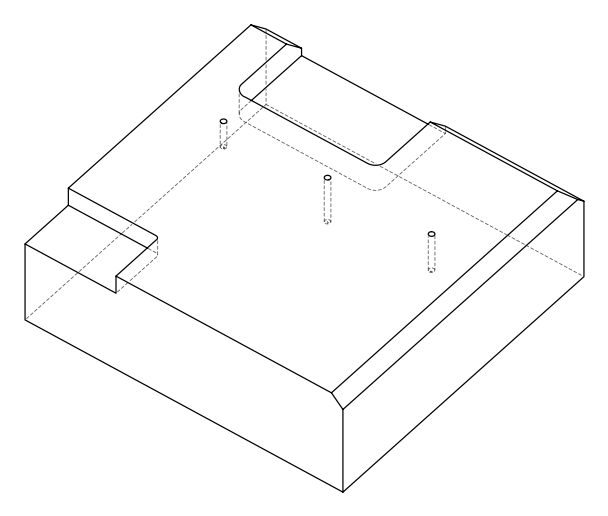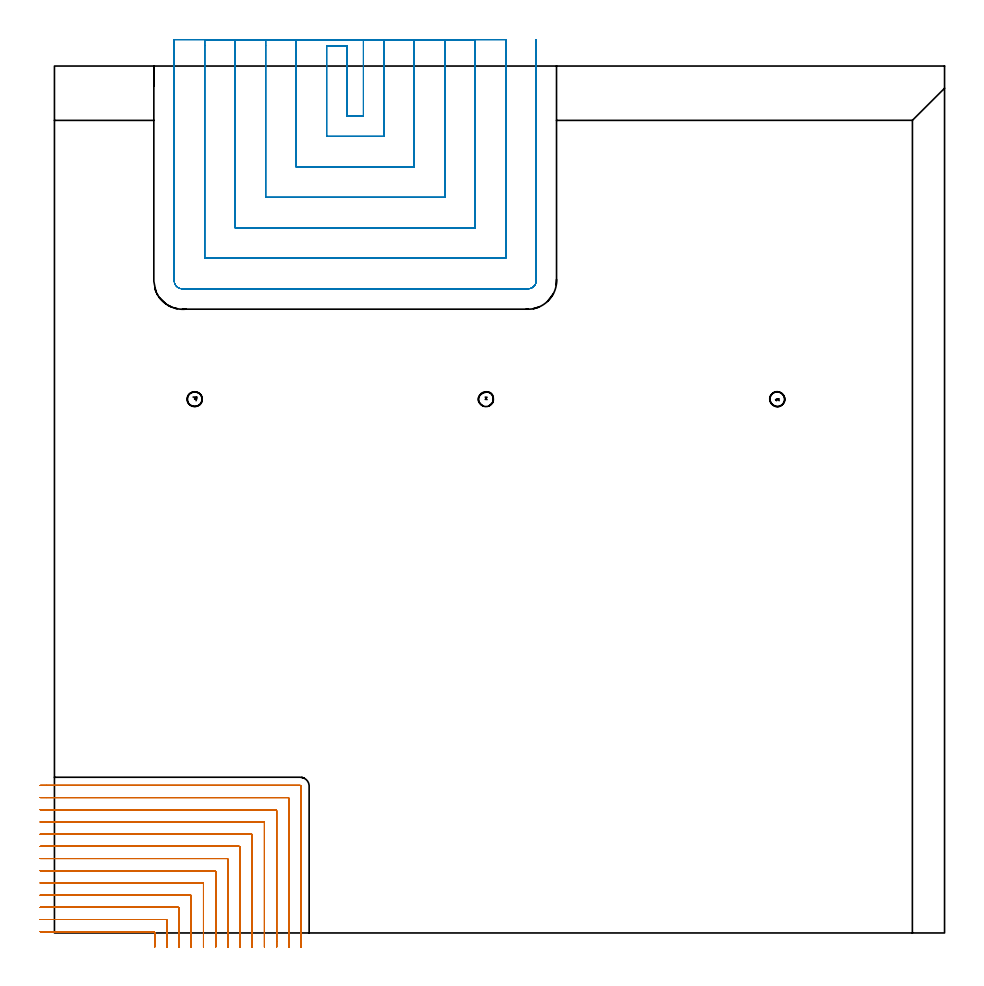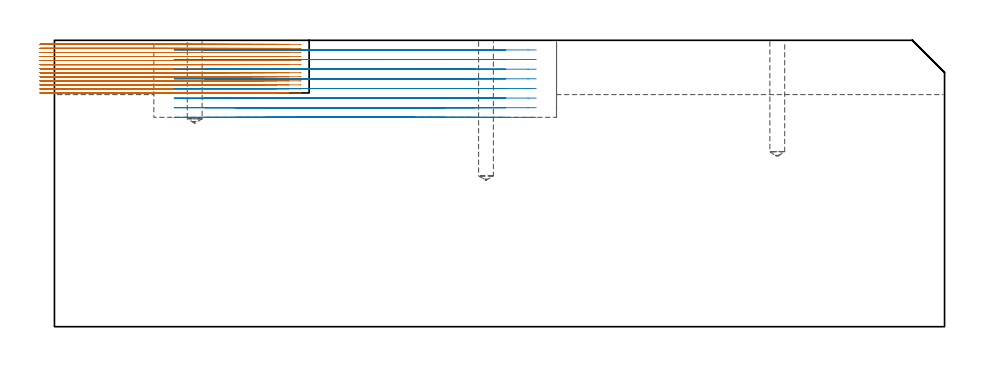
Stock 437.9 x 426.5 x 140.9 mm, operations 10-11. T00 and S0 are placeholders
(PLAN: 11 operations, 4 tool changes, 135.3 min)
(1 SPOT_DRILL | STEP1POCKET | NXT0321_9005460120000 | 0.03 min | 0 mm3)
(2 SPOT_DRILL_1 | STEP1POCKET_1 | NXT0321_9005460120000 | 0.03 min | 0 mm3)
(3 SPOT_DRILL_2 | STEP1POCKET_2 | NXT0321_9005460120000 | 0.03 min | 1 mm3)
(4 DRILL_BLIND_HOLE_INTO_CENTER | STEP1POCKET | UGT0301_468 | 0.17 min | 1630 mm3)
(5 DRILL_BLIND_HOLE_INTO_CENTER_1 | STEP1POCKET_1 | UGT0301_468 | 0.29 min | 2793 mm3)
(6 DRILL_BLIND_HOLE_INTO_CENTER_2 | STEP1POCKET_2 | UGT0301_468 | 0.24 min | 2301 mm3)
(7 AREA_MILL | FG_CHAMFER_SURFACE | UGT0205_001 | 4.25 min | 20425 mm3)
(8 AREA_MILL_1 | FG_CHAMFER_SURFACE_1 | UGT0205_001 | 15.23 min | 71029 mm3)
(9 AREA_MILL_2 | FG_CHAMFER_SURFACE_2 | UGT0205_001 | 19.86 min | 50571 mm3)
(10 MILL_CORNER_NOTCH_RECTANGULAR | CORNER_NOTCH_RECTANGULAR | NXT0201_009 | Follow Part, ap 2, ae 75% | 50.46 min | 248501 mm3)
(11 MILL_SLOT | SLOT_PARTIAL_RECTANGULAR | UGT0201_094 | Follow Part, ap 5, ae 75% | 44.72 min | 888808 mm3)
(TOOL NXT0321_9005460120000 | NC Spot Drill, 142deg, 12mm, Carbide, Uncoated | D12 PA142 FL30 Z2)
(TOOL UGT0301_468 | Carbide Drill 7.3 mm | D7.3 PA118 FL69 Z2)
(TOOL UGT0205_001 | Chamfer Mill 20 x 3 x 45 deg. | D20 FL50 Z2)
(TOOL NXT0201_009 | ENDMILL 8mm [2P460-0800-NA 1630] | D8 FL26 Z6)
(TOOL UGT0201_094 | End mill 20 mm | D20 FL38 Z4)
(OP 10 MILL_CORNER_NOTCH_RECTANGULAR)
G17 G21 G94 G90
T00 M6
G54
G17 G0 G90 X49.3 Y-7. S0 M3
G43 Z150.9 H1
Z138.908
G94 G1 Y-4. F250.
Y0.205 F500.
G3 X48.905 Y0.6 R0.4
G1 X-4.
X-7. F250.
G0 Z150.9
X55.3 Y-7.
Z138.908
G1 Y-4.
Y6.205 F500.
G3 X54.905 Y6.6 R0.4
G1 X-4.
X-7. F250.
G0 Z150.9
X61.3 Y-7.
Z138.908
G1 Y-4.
Y12.205 F500.
G3 X60.905 Y12.6 R0.4
G1 X-4.
X-7. F250.
G0 Z150.9
X67.3 Y-7.
Z138.908
G1 Y-4.
Y18.205 F500.
G3 X66.905 Y18.6 R0.4
G1 X-4.
X-7. F250.
G0 Z150.9
X73.3 Y-7.
Z138.908
G1 Y-4.
Y24.205 F500.
G3 X72.905 Y24.6 R0.4
G1 X-4.
X-7. F250.
G0 Z150.9
X79.3 Y-7.
Z138.908
G1 Y-4.
Y30.204 F500.
G3 X78.904 Y30.6 R0.4
G1 X-4.
X-7. F250.
G0 Z150.9
X85.3 Y-7.
Z138.908
G1 Y-4.
Y36.204 F500.
G3 X84.904 Y36.6 R0.4
G1 X-4.
X-7. F250.
G0 Z150.9
X91.3 Y-7.
Z138.908
G1 Y-4.
Y42.204 F500.
G3 X90.904 Y42.6 R0.4
G1 X-4.
X-7. F250.
G0 Z150.9
X97.3 Y-7.
Z138.908
G1 Y-4.
Y48.204 F500.
G3 X96.904 Y48.6 R0.4
G1 X-4.
X-7. F250.
G0 Z150.9
X103.3 Y-7.
Z138.908
G1 Y-4.
Y54.204 F500.
G3 X102.904 Y54.6 R0.4
G1 X-4.
X-7. F250.
G0 Z150.9
X109.3 Y-7.
Z138.908
G1 Y-4.
Y60.203 F500.
G3 X108.903 Y60.6 R0.4
G1 X-4.
X-7. F250.
G0 Z150.9
X115.3 Y-7.
Z138.908
G1 Y-4.
Y66.203 F500.
G3 X114.903 Y66.6 R0.4
G1 X-4.
X-7. F250.
G0 Z150.9
X121.3 Y-7.
Z138.908
G1 Y-4.
Y72.203 F500.
G3 X120.903 Y72.6 R0.4
G1 X-4.
X-7. F250.
G0 Z150.9
X49.3 Y-7.
Z136.915
G1 Y-4.
Y0.205 F500.
G3 X48.905 Y0.6 R0.4
G1 X-4.
X-7. F250.
G0 Z150.9
X55.3 Y-7.
Z136.915
G1 Y-4.
Y6.205 F500.
G3 X54.905 Y6.6 R0.4
G1 X-4.
X-7. F250.
G0 Z150.9
X61.3 Y-7.
Z136.915
G1 Y-4.
Y12.205 F500.
G3 X60.905 Y12.6 R0.4
G1 X-4.
X-7. F250.
G0 Z150.9
X67.3 Y-7.
Z136.915
G1 Y-4.
Y18.205 F500.
G3 X66.905 Y18.6 R0.4
G1 X-4.
X-7. F250.
G0 Z150.9
X73.3 Y-7.
Z136.915
G1 Y-4.
Y24.205 F500.
G3 X72.905 Y24.6 R0.4
G1 X-4.
X-7. F250.
G0 Z150.9
X79.3 Y-7.
Z136.915
G1 Y-4.
Y30.204 F500.
G3 X78.904 Y30.6 R0.4
G1 X-4.
X-7. F250.
G0 Z150.9
X85.3 Y-7.
Z136.915
G1 Y-4.
Y36.204 F500.
G3 X84.904 Y36.6 R0.4
G1 X-4.
X-7. F250.
G0 Z150.9
X91.3 Y-7.
Z136.915
G1 Y-4.
Y42.204 F500.
G3 X90.904 Y42.6 R0.4
G1 X-4.
X-7. F250.
G0 Z150.9
X97.3 Y-7.
Z136.915
G1 Y-4.
Y48.204 F500.
G3 X96.904 Y48.6 R0.4
G1 X-4.
X-7. F250.
G0 Z150.9
X103.3 Y-7.
Z136.915
G1 Y-4.
Y54.204 F500.
G3 X102.904 Y54.6 R0.4
G1 X-4.
X-7. F250.
G0 Z150.9
X109.3 Y-7.
Z136.915
G1 Y-4.
Y60.203 F500.
G3 X108.903 Y60.6 R0.4
G1 X-4.
X-7. F250.
G0 Z150.9
X115.3 Y-7.
Z136.915
G1 Y-4.
Y66.203 F500.
G3 X114.903 Y66.6 R0.4
G1 X-4.
X-7. F250.
G0 Z150.9
X121.3 Y-7.
Z136.915
G1 Y-4.
Y72.203 F500.
G3 X120.903 Y72.6 R0.4
G1 X-4.
X-7. F250.
G0 Z150.9
X49.3 Y-7.
Z134.923
G1 Y-4.
Y0.205 F500.
G3 X48.905 Y0.6 R0.4
G1 X-4.
X-7. F250.
G0 Z150.9
X55.3 Y-7.
Z134.923
G1 Y-4.
Y6.205 F500.
G3 X54.905 Y6.6 R0.4
G1 X-4.
X-7. F250.
G0 Z150.9
X61.3 Y-7.
Z134.923
G1 Y-4.
Y12.205 F500.
G3 X60.905 Y12.6 R0.4
G1 X-4.
X-7. F250.
G0 Z150.9
X67.3 Y-7.
Z134.923
G1 Y-4.
Y18.205 F500.
G3 X66.905 Y18.6 R0.4
G1 X-4.
X-7. F250.
G0 Z150.9
X73.3 Y-7.
Z134.923
G1 Y-4.
Y24.205 F500.
G3 X72.905 Y24.6 R0.4
G1 X-4.
X-7. F250.
G0 Z150.9
X79.3 Y-7.
Z134.923
G1 Y-4.
Y30.204 F500.
G3 X78.904 Y30.6 R0.4
G1 X-4.
X-7. F250.
G0 Z150.9
X85.3 Y-7.
Z134.923
G1 Y-4.
Y36.204 F500.
G3 X84.904 Y36.6 R0.4
G1 X-4.
X-7. F250.
G0 Z150.9
X91.3 Y-7.
Z134.923
G1 Y-4.
Y42.204 F500.
G3 X90.904 Y42.6 R0.4
G1 X-4.
X-7. F250.
G0 Z150.9
X97.3 Y-7.
Z134.923
G1 Y-4.
Y48.204 F500.
G3 X96.904 Y48.6 R0.4
G1 X-4.
X-7. F250.
G0 Z150.9
X103.3 Y-7.
Z134.923
G1 Y-4.
Y54.204 F500.
G3 X102.904 Y54.6 R0.4
G1 X-4.
X-7. F250.
G0 Z150.9
X109.3 Y-7.
Z134.923
G1 Y-4.
Y60.203 F500.
G3 X108.903 Y60.6 R0.4
G1 X-4.
X-7. F250.
G0 Z150.9
X115.3 Y-7.
Z134.923
G1 Y-4.
Y66.203 F500.
G3 X114.903 Y66.6 R0.4
G1 X-4.
X-7. F250.
G0 Z150.9
X121.3 Y-7.
Z134.923
G1 Y-4.
Y72.203 F500.
G3 X120.903 Y72.6 R0.4
G1 X-4.
X-7. F250.
G0 Z150.9
X49.3 Y-7.
Z132.931
G1 Y-4.
Y0.205 F500.
G3 X48.905 Y0.6 R0.4
G1 X-4.
X-7. F250.
G0 Z150.9
X55.3 Y-7.
Z132.931
G1 Y-4.
Y6.205 F500.
G3 X54.905 Y6.6 R0.4
G1 X-4.
X-7. F250.
G0 Z150.9
X61.3 Y-7.
Z132.931
G1 Y-4.
Y12.205 F500.
G3 X60.905 Y12.6 R0.4
G1 X-4.
X-7. F250.
G0 Z150.9
X67.3 Y-7.
Z132.931
G1 Y-4.
Y18.205 F500.
G3 X66.905 Y18.6 R0.4
G1 X-4.
X-7. F250.
G0 Z150.9
X73.3 Y-7.
Z132.931
G1 Y-4.
Y24.205 F500.
G3 X72.905 Y24.6 R0.4
G1 X-4.
X-7. F250.
G0 Z150.9
X79.3 Y-7.
Z132.931
G1 Y-4.
Y30.204 F500.
G3 X78.904 Y30.6 R0.4
G1 X-4.
X-7. F250.
G0 Z150.9
X85.3 Y-7.
Z132.931
G1 Y-4.
Y36.204 F500.
G3 X84.904 Y36.6 R0.4
G1 X-4.
X-7. F250.
G0 Z150.9
X91.3 Y-7.
Z132.931
G1 Y-4.
Y42.204 F500.
G3 X90.904 Y42.6 R0.4
G1 X-4.
X-7. F250.
G0 Z150.9
X97.3 Y-7.
Z132.931
G1 Y-4.
Y48.204 F500.
G3 X96.904 Y48.6 R0.4
G1 X-4.
X-7. F250.
G0 Z150.9
X103.3 Y-7.
Z132.931
G1 Y-4.
Y54.204 F500.
G3 X102.904 Y54.6 R0.4
G1 X-4.
X-7. F250.
G0 Z150.9
X109.3 Y-7.
Z132.931
G1 Y-4.
Y60.203 F500.
G3 X108.903 Y60.6 R0.4
G1 X-4.
X-7. F250.
G0 Z150.9
X115.3 Y-7.
Z132.931
G1 Y-4.
Y66.203 F500.
G3 X114.903 Y66.6 R0.4
G1 X-4.
X-7. F250.
G0 Z150.9
X121.3 Y-7.
Z132.931
G1 Y-4.
Y72.203 F500.
G3 X120.903 Y72.6 R0.4
G1 X-4.
X-7. F250.
G0 Z150.9
X49.3 Y-7.
Z130.938
G1 Y-4.
Y0.205 F500.
G3 X48.905 Y0.6 R0.4
G1 X-4.
X-7. F250.
G0 Z150.9
X55.3 Y-7.
Z130.938
G1 Y-4.
Y6.205 F500.
G3 X54.905 Y6.6 R0.4
G1 X-4.
X-7. F250.
G0 Z150.9
X61.3 Y-7.
Z130.938
G1 Y-4.
Y12.205 F500.
G3 X60.905 Y12.6 R0.4
G1 X-4.
X-7. F250.
G0 Z150.9
X67.3 Y-7.
Z130.938
G1 Y-4.
Y18.205 F500.
G3 X66.905 Y18.6 R0.4
G1 X-4.
X-7. F250.
G0 Z150.9
X73.3 Y-7.
Z130.938
G1 Y-4.
Y24.205 F500.
G3 X72.905 Y24.6 R0.4
G1 X-4.
X-7. F250.
G0 Z150.9
X79.3 Y-7.
Z130.938
G1 Y-4.
Y30.204 F500.
G3 X78.904 Y30.6 R0.4
G1 X-4.
X-7. F250.
G0 Z150.9
X85.3 Y-7.
Z130.938
G1 Y-4.
Y36.204 F500.
G3 X84.904 Y36.6 R0.4
G1 X-4.
X-7. F250.
G0 Z150.9
X91.3 Y-7.
Z130.938
G1 Y-4.
Y42.204 F500.
G3 X90.904 Y42.6 R0.4
G1 X-4.
X-7. F250.
G0 Z150.9
X97.3 Y-7.
Z130.938
G1 Y-4.
Y48.204 F500.
G3 X96.904 Y48.6 R0.4
G1 X-4.
X-7. F250.
G0 Z150.9
X103.3 Y-7.
Z130.938
G1 Y-4.
Y54.204 F500.
G3 X102.904 Y54.6 R0.4
G1 X-4.
X-7. F250.
G0 Z150.9
X109.3 Y-7.
Z130.938
G1 Y-4.
Y60.203 F500.
G3 X108.903 Y60.6 R0.4
G1 X-4.
X-7. F250.
G0 Z150.9
X115.3 Y-7.
Z130.938
G1 Y-4.
Y66.203 F500.
G3 X114.903 Y66.6 R0.4
G1 X-4.
X-7. F250.
G0 Z150.9
X121.3 Y-7.
Z130.938
G1 Y-4.
Y72.203 F500.
G3 X120.903 Y72.6 R0.4
G1 X-4.
X-7. F250.
G0 Z150.9
X49.3 Y-7.
Z128.946
G1 Y-4.
Y0.205 F500.
G3 X48.905 Y0.6 R0.4
G1 X-4.
X-7. F250.
G0 Z150.9
X55.3 Y-7.
Z128.946
G1 Y-4.
Y6.205 F500.
G3 X54.905 Y6.6 R0.4
G1 X-4.
X-7. F250.
G0 Z150.9
X61.3 Y-7.
Z128.946
G1 Y-4.
Y12.205 F500.
G3 X60.905 Y12.6 R0.4
G1 X-4.
X-7. F250.
G0 Z150.9
X67.3 Y-7.
Z128.946
G1 Y-4.
Y18.205 F500.
G3 X66.905 Y18.6 R0.4
G1 X-4.
X-7. F250.
G0 Z150.9
X73.3 Y-7.
Z128.946
G1 Y-4.
Y24.205 F500.
G3 X72.905 Y24.6 R0.4
G1 X-4.
X-7. F250.
G0 Z150.9
X79.3 Y-7.
Z128.946
G1 Y-4.
Y30.204 F500.
G3 X78.904 Y30.6 R0.4
G1 X-4.
X-7. F250.
G0 Z150.9
X85.3 Y-7.
Z128.946
G1 Y-4.
Y36.204 F500.
G3 X84.904 Y36.6 R0.4
G1 X-4.
X-7. F250.
G0 Z150.9
X91.3 Y-7.
Z128.946
G1 Y-4.
Y42.204 F500.
G3 X90.904 Y42.6 R0.4
G1 X-4.
X-7. F250.
G0 Z150.9
X97.3 Y-7.
Z128.946
G1 Y-4.
Y48.204 F500.
G3 X96.904 Y48.6 R0.4
G1 X-4.
X-7. F250.
G0 Z150.9
X103.3 Y-7.
Z128.946
G1 Y-4.
Y54.204 F500.
G3 X102.904 Y54.6 R0.4
G1 X-4.
X-7. F250.
G0 Z150.9
X109.3 Y-7.
Z128.946
G1 Y-4.
Y60.203 F500.
G3 X108.903 Y60.6 R0.4
G1 X-4.
X-7. F250.
G0 Z150.9
X115.3 Y-7.
Z128.946
G1 Y-4.
Y66.203 F500.
G3 X114.903 Y66.6 R0.4
G1 X-4.
X-7. F250.
G0 Z150.9
X121.3 Y-7.
Z128.946
G1 Y-4.
Y72.203 F500.
G3 X120.903 Y72.6 R0.4
G1 X-4.
X-7. F250.
G0 Z150.9
X49.3 Y-7.
Z126.954
G1 Y-4.
Y0.205 F500.
G3 X48.905 Y0.6 R0.4
G1 X-4.
X-7. F250.
G0 Z150.9
X55.3 Y-7.
Z126.954
G1 Y-4.
Y6.205 F500.
G3 X54.905 Y6.6 R0.4
G1 X-4.
X-7. F250.
G0 Z150.9
X61.3 Y-7.
Z126.954
G1 Y-4.
Y12.205 F500.
G3 X60.905 Y12.6 R0.4
G1 X-4.
X-7. F250.
G0 Z150.9
X67.3 Y-7.
Z126.954
G1 Y-4.
Y18.205 F500.
G3 X66.905 Y18.6 R0.4
G1 X-4.
X-7. F250.
G0 Z150.9
X73.3 Y-7.
Z126.954
G1 Y-4.
Y24.205 F500.
G3 X72.905 Y24.6 R0.4
G1 X-4.
X-7. F250.
G0 Z150.9
X79.3 Y-7.
Z126.954
G1 Y-4.
Y30.204 F500.
G3 X78.904 Y30.6 R0.4
G1 X-4.
X-7. F250.
G0 Z150.9
X85.3 Y-7.
Z126.954
G1 Y-4.
Y36.204 F500.
G3 X84.904 Y36.6 R0.4
G1 X-4.
X-7. F250.
G0 Z150.9
X91.3 Y-7.
Z126.954
G1 Y-4.
Y42.204 F500.
G3 X90.904 Y42.6 R0.4
G1 X-4.
X-7. F250.
G0 Z150.9
X97.3 Y-7.
Z126.954
G1 Y-4.
Y48.204 F500.
G3 X96.904 Y48.6 R0.4
G1 X-4.
X-7. F250.
G0 Z150.9
X103.3 Y-7.
Z126.954
G1 Y-4.
Y54.204 F500.
G3 X102.904 Y54.6 R0.4
G1 X-4.
X-7. F250.
G0 Z150.9
X109.3 Y-7.
Z126.954
G1 Y-4.
Y60.203 F500.
G3 X108.903 Y60.6 R0.4
G1 X-4.
X-7. F250.
G0 Z150.9
X115.3 Y-7.
Z126.954
G1 Y-4.
Y66.203 F500.
G3 X114.903 Y66.6 R0.4
G1 X-4.
X-7. F250.
G0 Z150.9
X121.3 Y-7.
Z126.954
G1 Y-4.
Y72.203 F500.
G3 X120.903 Y72.6 R0.4
G1 X-4.
X-7. F250.
G0 Z150.9
X49.3 Y-7.
Z124.961
G1 Y-4.
Y0.205 F500.
G3 X48.905 Y0.6 R0.4
G1 X-4.
X-7. F250.
G0 Z150.9
X55.3 Y-7.
Z124.961
G1 Y-4.
Y6.205 F500.
G3 X54.905 Y6.6 R0.4
G1 X-4.
X-7. F250.
G0 Z150.9
X61.3 Y-7.
Z124.961
G1 Y-4.
Y12.205 F500.
G3 X60.905 Y12.6 R0.4
G1 X-4.
X-7. F250.
G0 Z150.9
X67.3 Y-7.
Z124.961
G1 Y-4.
Y18.205 F500.
G3 X66.905 Y18.6 R0.4
G1 X-4.
X-7. F250.
G0 Z150.9
X73.3 Y-7.
Z124.961
G1 Y-4.
Y24.205 F500.
G3 X72.905 Y24.6 R0.4
G1 X-4.
X-7. F250.
G0 Z150.9
X79.3 Y-7.
Z124.961
G1 Y-4.
Y30.204 F500.
G3 X78.904 Y30.6 R0.4
G1 X-4.
X-7. F250.
G0 Z150.9
X85.3 Y-7.
Z124.961
G1 Y-4.
Y36.204 F500.
G3 X84.904 Y36.6 R0.4
G1 X-4.
X-7. F250.
G0 Z150.9
X91.3 Y-7.
Z124.961
G1 Y-4.
Y42.204 F500.
G3 X90.904 Y42.6 R0.4
G1 X-4.
X-7. F250.
G0 Z150.9
X97.3 Y-7.
Z124.961
G1 Y-4.
Y48.204 F500.
G3 X96.904 Y48.6 R0.4
G1 X-4.
X-7. F250.
G0 Z150.9
X103.3 Y-7.
Z124.961
G1 Y-4.
Y54.204 F500.
G3 X102.904 Y54.6 R0.4
G1 X-4.
X-7. F250.
G0 Z150.9
X109.3 Y-7.
Z124.961
G1 Y-4.
Y60.203 F500.
G3 X108.903 Y60.6 R0.4
G1 X-4.
X-7. F250.
G0 Z150.9
X115.3 Y-7.
Z124.961
G1 Y-4.
Y66.203 F500.
G3 X114.903 Y66.6 R0.4
G1 X-4.
X-7. F250.
G0 Z150.9
X121.3 Y-7.
Z124.961
G1 Y-4.
Y72.203 F500.
G3 X120.903 Y72.6 R0.4
G1 X-4.
X-7. F250.
G0 Z150.9
X49.3 Y-7.
Z122.969
G1 Y-4.
Y0.205 F500.
G3 X48.905 Y0.6 R0.4
G1 X-4.
X-7. F250.
G0 Z150.9
X55.3 Y-7.
Z122.969
G1 Y-4.
Y6.205 F500.
G3 X54.905 Y6.6 R0.4
G1 X-4.
X-7. F250.
G0 Z150.9
X61.3 Y-7.
Z122.969
G1 Y-4.
Y12.205 F500.
G3 X60.905 Y12.6 R0.4
G1 X-4.
X-7. F250.
G0 Z150.9
X67.3 Y-7.
Z122.969
G1 Y-4.
Y18.205 F500.
G3 X66.905 Y18.6 R0.4
G1 X-4.
X-7. F250.
G0 Z150.9
X73.3 Y-7.
Z122.969
G1 Y-4.
Y24.205 F500.
G3 X72.905 Y24.6 R0.4
G1 X-4.
X-7. F250.
G0 Z150.9
X79.3 Y-7.
Z122.969
G1 Y-4.
Y30.204 F500.
G3 X78.904 Y30.6 R0.4
G1 X-4.
X-7. F250.
G0 Z150.9
X85.3 Y-7.
Z122.969
G1 Y-4.
Y36.204 F500.
G3 X84.904 Y36.6 R0.4
G1 X-4.
X-7. F250.
G0 Z150.9
X91.3 Y-7.
Z122.969
G1 Y-4.
Y42.204 F500.
G3 X90.904 Y42.6 R0.4
G1 X-4.
X-7. F250.
G0 Z150.9
X97.3 Y-7.
Z122.969
G1 Y-4.
Y48.204 F500.
G3 X96.904 Y48.6 R0.4
G1 X-4.
X-7. F250.
G0 Z150.9
X103.3 Y-7.
Z122.969
G1 Y-4.
Y54.204 F500.
G3 X102.904 Y54.6 R0.4
G1 X-4.
X-7. F250.
G0 Z150.9
X109.3 Y-7.
Z122.969
G1 Y-4.
Y60.203 F500.
G3 X108.903 Y60.6 R0.4
G1 X-4.
X-7. F250.
G0 Z150.9
X115.3 Y-7.
Z122.969
G1 Y-4.
Y66.203 F500.
G3 X114.903 Y66.6 R0.4
G1 X-4.
X-7. F250.
G0 Z150.9
X121.3 Y-7.
Z122.969
G1 Y-4.
Y72.203 F500.
G3 X120.903 Y72.6 R0.4
G1 X-4.
X-7. F250.
G0 Z150.9
X49.3 Y-7.
Z120.977
G1 Y-4.
Y0.205 F500.
G3 X48.905 Y0.6 R0.4
G1 X-4.
X-7. F250.
G0 Z150.9
X55.3 Y-7.
Z120.977
G1 Y-4.
Y6.205 F500.
G3 X54.905 Y6.6 R0.4
G1 X-4.
X-7. F250.
G0 Z150.9
X61.3 Y-7.
Z120.977
G1 Y-4.
Y12.205 F500.
G3 X60.905 Y12.6 R0.4
G1 X-4.
X-7. F250.
G0 Z150.9
X67.3 Y-7.
Z120.977
G1 Y-4.
Y18.205 F500.
G3 X66.905 Y18.6 R0.4
G1 X-4.
X-7. F250.
G0 Z150.9
X73.3 Y-7.
Z120.977
G1 Y-4.
Y24.205 F500.
G3 X72.905 Y24.6 R0.4
G1 X-4.
X-7. F250.
G0 Z150.9
X79.3 Y-7.
Z120.977
G1 Y-4.
Y30.204 F500.
G3 X78.904 Y30.6 R0.4
G1 X-4.
X-7. F250.
G0 Z150.9
X85.3 Y-7.
Z120.977
G1 Y-4.
Y36.204 F500.
G3 X84.904 Y36.6 R0.4
G1 X-4.
X-7. F250.
G0 Z150.9
X91.3 Y-7.
Z120.977
G1 Y-4.
Y42.204 F500.
G3 X90.904 Y42.6 R0.4
G1 X-4.
X-7. F250.
G0 Z150.9
X97.3 Y-7.
Z120.977
G1 Y-4.
Y48.204 F500.
G3 X96.904 Y48.6 R0.4
G1 X-4.
X-7. F250.
G0 Z150.9
X103.3 Y-7.
Z120.977
G1 Y-4.
Y54.204 F500.
G3 X102.904 Y54.6 R0.4
G1 X-4.
X-7. F250.
G0 Z150.9
X109.3 Y-7.
Z120.977
G1 Y-4.
Y60.203 F500.
G3 X108.903 Y60.6 R0.4
G1 X-4.
X-7. F250.
G0 Z150.9
X115.3 Y-7.
Z120.977
G1 Y-4.
Y66.203 F500.
G3 X114.903 Y66.6 R0.4
G1 X-4.
X-7. F250.
G0 Z150.9
X121.3 Y-7.
Z120.977
G1 Y-4.
Y72.203 F500.
G3 X120.903 Y72.6 R0.4
G1 X-4.
X-7. F250.
G0 Z150.9
X49.3 Y-7.
Z118.985
G1 Y-4.
Y0.205 F500.
G3 X48.905 Y0.6 R0.4
G1 X-4.
X-7. F250.
G0 Z150.9
X55.3 Y-7.
Z118.985
G1 Y-4.
Y6.205 F500.
G3 X54.905 Y6.6 R0.4
G1 X-4.
X-7. F250.
G0 Z150.9
X61.3 Y-7.
Z118.985
G1 Y-4.
Y12.205 F500.
G3 X60.905 Y12.6 R0.4
G1 X-4.
X-7. F250.
G0 Z150.9
X67.3 Y-7.
Z118.985
G1 Y-4.
Y18.205 F500.
G3 X66.905 Y18.6 R0.4
G1 X-4.
X-7. F250.
G0 Z150.9
X73.3 Y-7.
Z118.985
G1 Y-4.
Y24.205 F500.
G3 X72.905 Y24.6 R0.4
G1 X-4.
X-7. F250.
G0 Z150.9
X79.3 Y-7.
Z118.985
G1 Y-4.
Y30.204 F500.
G3 X78.904 Y30.6 R0.4
G1 X-4.
X-7. F250.
G0 Z150.9
X85.3 Y-7.
Z118.985
G1 Y-4.
Y36.204 F500.
G3 X84.904 Y36.6 R0.4
G1 X-4.
X-7. F250.
G0 Z150.9
X91.3 Y-7.
Z118.985
G1 Y-4.
Y42.204 F500.
G3 X90.904 Y42.6 R0.4
G1 X-4.
X-7. F250.
G0 Z150.9
X97.3 Y-7.
Z118.985
G1 Y-4.
Y48.204 F500.
G3 X96.904 Y48.6 R0.4
G1 X-4.
X-7. F250.
G0 Z150.9
X103.3 Y-7.
Z118.985
G1 Y-4.
Y54.204 F500.
G3 X102.904 Y54.6 R0.4
G1 X-4.
X-7. F250.
G0 Z150.9
X109.3 Y-7.
Z118.985
G1 Y-4.
Y60.203 F500.
G3 X108.903 Y60.6 R0.4
G1 X-4.
X-7. F250.
G0 Z150.9
X115.3 Y-7.
Z118.985
G1 Y-4.
Y66.203 F500.
G3 X114.903 Y66.6 R0.4
G1 X-4.
X-7. F250.
G0 Z150.9
X121.3 Y-7.
Z118.985
G1 Y-4.
Y72.203 F500.
G3 X120.903 Y72.6 R0.4
G1 X-4.
X-7. F250.
G0 Z150.9
X49.3 Y-7.
Z116.992
G1 Y-4.
Y0.205 F500.
G3 X48.905 Y0.6 R0.4
G1 X-4.
X-7. F250.
G0 Z150.9
X55.3 Y-7.
Z116.992
G1 Y-4.
Y6.205 F500.
G3 X54.905 Y6.6 R0.4
G1 X-4.
X-7. F250.
G0 Z150.9
X61.3 Y-7.
Z116.992
G1 Y-4.
Y12.205 F500.
G3 X60.905 Y12.6 R0.4
G1 X-4.
X-7. F250.
G0 Z150.9
X67.3 Y-7.
Z116.992
G1 Y-4.
Y18.205 F500.
G3 X66.905 Y18.6 R0.4
G1 X-4.
X-7. F250.
G0 Z150.9
X73.3 Y-7.
Z116.992
G1 Y-4.
Y24.205 F500.
G3 X72.905 Y24.6 R0.4
G1 X-4.
X-7. F250.
G0 Z150.9
X79.3 Y-7.
Z116.992
G1 Y-4.
Y30.204 F500.
G3 X78.904 Y30.6 R0.4
G1 X-4.
X-7. F250.
G0 Z150.9
X85.3 Y-7.
Z116.992
G1 Y-4.
Y36.204 F500.
G3 X84.904 Y36.6 R0.4
G1 X-4.
X-7. F250.
G0 Z150.9
X91.3 Y-7.
Z116.992
G1 Y-4.
Y42.204 F500.
G3 X90.904 Y42.6 R0.4
G1 X-4.
X-7. F250.
G0 Z150.9
X97.3 Y-7.
Z116.992
G1 Y-4.
Y48.204 F500.
G3 X96.904 Y48.6 R0.4
G1 X-4.
X-7. F250.
G0 Z150.9
X103.3 Y-7.
Z116.992
G1 Y-4.
Y54.204 F500.
G3 X102.904 Y54.6 R0.4
G1 X-4.
X-7. F250.
G0 Z150.9
X109.3 Y-7.
Z116.992
G1 Y-4.
Y60.203 F500.
G3 X108.903 Y60.6 R0.4
G1 X-4.
X-7. F250.
G0 Z150.9
X115.3 Y-7.
Z116.992
G1 Y-4.
Y66.203 F500.
G3 X114.903 Y66.6 R0.4
G1 X-4.
X-7. F250.
G0 Z150.9
X121.3 Y-7.
Z116.992
G1 Y-4.
Y72.203 F500.
G3 X120.903 Y72.6 R0.4
G1 X-4.
X-7. F250.
G0 Z150.9
X49.3 Y-7.
Z115.
G1 Y-4.
Y0.205 F500.
G3 X48.905 Y0.6 R0.4
G1 X-4.
X-7. F250.
G0 Z150.9
X55.3 Y-7.
Z115.
G1 Y-4.
Y6.205 F500.
G3 X54.905 Y6.6 R0.4
G1 X-4.
X-7. F250.
G0 Z150.9
X61.3 Y-7.
Z115.
G1 Y-4.
Y12.205 F500.
G3 X60.905 Y12.6 R0.4
G1 X-4.
X-7. F250.
G0 Z150.9
X67.3 Y-7.
Z115.
G1 Y-4.
Y18.205 F500.
G3 X66.905 Y18.6 R0.4
G1 X-4.
X-7. F250.
G0 Z150.9
X73.3 Y-7.
Z115.
G1 Y-4.
Y24.205 F500.
G3 X72.905 Y24.6 R0.4
G1 X-4.
X-7. F250.
G0 Z150.9
X79.3 Y-7.
Z115.
G1 Y-4.
Y30.204 F500.
G3 X78.904 Y30.6 R0.4
G1 X-4.
X-7. F250.
G0 Z150.9
X85.3 Y-7.
Z115.
G1 Y-4.
Y36.204 F500.
G3 X84.904 Y36.6 R0.4
G1 X-4.
X-7. F250.
G0 Z150.9
X91.3 Y-7.
Z115.
G1 Y-4.
Y42.204 F500.
G3 X90.904 Y42.6 R0.4
G1 X-4.
X-7. F250.
G0 Z150.9
X97.3 Y-7.
Z115.
G1 Y-4.
Y48.204 F500.
G3 X96.904 Y48.6 R0.4
G1 X-4.
X-7. F250.
G0 Z150.9
X103.3 Y-7.
Z115.
G1 Y-4.
Y54.204 F500.
G3 X102.904 Y54.6 R0.4
G1 X-4.
X-7. F250.
G0 Z150.9
X109.3 Y-7.
Z115.
G1 Y-4.
Y60.203 F500.
G3 X108.903 Y60.6 R0.4
G1 X-4.
X-7. F250.
G0 Z150.9
X115.3 Y-7.
Z115.
G1 Y-4.
Y66.203 F500.
G3 X114.903 Y66.6 R0.4
G1 X-4.
X-7. F250.
G0 Z150.9
X121.3 Y-7.
Z115.
G1 Y-4.
Y72.203 F500.
G3 X120.903 Y72.6 R0.4
G1 X-4.
X-7. F250.
G0 Z150.9
M5
M2
(OP 11 MILL_SLOT)
G17 G21 G94 G90
T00 M6
G54
G17 G0 G90 X152. Y439.5 S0 M3
G43 Z150.9 H0
Z136.162
G94 G1 Y436.5 F250.
Y401.9 F500.
X143.9
Y436.5
X133.9
Y391.9
X162.
Y436.5
Y439.5 F250.
X118.9
Y436.5
Y376.9 F500.
X177.
Y436.5
Y439.5 F250.
X103.9
Y436.5
Y361.9 F500.
X192.
Y436.5
Y439.5 F250.
X88.9
Y436.5
Y346.9 F500.
X207.
Y436.5
Y439.5 F250.
X73.9
Y436.5
Y331.9 F500.
X222.
Y436.5
Y439.5 F250.
X58.9
Y436.5
Y320.9 F500.
G3 X62.9 Y316.9 R4.
G1 X233.
G3 X237. Y320.9 R4.
G1 Y436.5
Y439.5 F250.
G0 X152. Z131.425
G1 Y436.5
Y401.9 F500.
X143.9
Y436.5
X133.9
Y391.9
X162.
Y436.5
Y439.5 F250.
X118.9
Y436.5
Y376.9 F500.
X177.
Y436.5
Y439.5 F250.
X103.9
Y436.5
Y361.9 F500.
X192.
Y436.5
Y439.5 F250.
X88.9
Y436.5
Y346.9 F500.
X207.
Y436.5
Y439.5 F250.
X73.9
Y436.5
Y331.9 F500.
X222.
Y436.5
Y439.5 F250.
X58.9
Y436.5
Y320.9 F500.
G3 X62.9 Y316.9 R4.
G1 X233.
G3 X237. Y320.9 R4.
G1 Y436.5
Y439.5 F250.
G0 X152. Z126.687
G1 Y436.5
Y401.9 F500.
X143.9
Y436.5
X133.9
Y391.9
X162.
Y436.5
Y439.5 F250.
X118.9
Y436.5
Y376.9 F500.
X177.
Y436.5
Y439.5 F250.
X103.9
Y436.5
Y361.9 F500.
X192.
Y436.5
Y439.5 F250.
X88.9
Y436.5
Y346.9 F500.
X207.
Y436.5
Y439.5 F250.
X73.9
Y436.5
Y331.9 F500.
X222.
Y436.5
Y439.5 F250.
X58.9
Y436.5
Y320.9 F500.
G3 X62.9 Y316.9 R4.
G1 X233.
G3 X237. Y320.9 R4.
G1 Y436.5
Y439.5 F250.
G0 X152. Z121.95
G1 Y436.5
Y401.9 F500.
X143.9
Y436.5
X133.9
Y391.9
X162.
Y436.5
Y439.5 F250.
X118.9
Y436.5
Y376.9 F500.
X177.
Y436.5
Y439.5 F250.
X103.9
Y436.5
Y361.9 F500.
X192.
Y436.5
Y439.5 F250.
X88.9
Y436.5
Y346.9 F500.
X207.
Y436.5
Y439.5 F250.
X73.9
Y436.5
Y331.9 F500.
X222.
Y436.5
Y439.5 F250.
X58.9
Y436.5
Y320.9 F500.
G3 X62.9 Y316.9 R4.
G1 X233.
G3 X237. Y320.9 R4.
G1 Y436.5
Y439.5 F250.
G0 X152. Z117.212
G1 Y436.5
Y401.9 F500.
X143.9
Y436.5
X133.9
Y391.9
X162.
Y436.5
Y439.5 F250.
X118.9
Y436.5
Y376.9 F500.
X177.
Y436.5
Y439.5 F250.
X103.9
Y436.5
Y361.9 F500.
X192.
Y436.5
Y439.5 F250.
X88.9
Y436.5
Y346.9 F500.
X207.
Y436.5
Y439.5 F250.
X73.9
Y436.5
Y331.9 F500.
X222.
Y436.5
Y439.5 F250.
X58.9
Y436.5
Y320.9 F500.
G3 X62.9 Y316.9 R4.
G1 X233.
G3 X237. Y320.9 R4.
G1 Y436.5
Y439.5 F250.
G0 X152. Z112.475
G1 Y436.5
Y401.9 F500.
X143.9
Y436.5
X133.9
Y391.9
X162.
Y436.5
Y439.5 F250.
X118.9
Y436.5
Y376.9 F500.
X177.
Y436.5
Y439.5 F250.
X103.9
Y436.5
Y361.9 F500.
X192.
Y436.5
Y439.5 F250.
X88.9
Y436.5
Y346.9 F500.
X207.
Y436.5
Y439.5 F250.
X73.9
Y436.5
Y331.9 F500.
X222.
Y436.5
Y439.5 F250.
X58.9
Y436.5
Y320.9 F500.
G3 X62.9 Y316.9 R4.
G1 X233.
G3 X237. Y320.9 R4.
G1 Y436.5
Y439.5 F250.
G0 X152. Z107.737
G1 Y436.5
Y401.9 F500.
X143.9
Y436.5
X133.9
Y391.9
X162.
Y436.5
Y439.5 F250.
X118.9
Y436.5
Y376.9 F500.
X177.
Y436.5
Y439.5 F250.
X103.9
Y436.5
Y361.9 F500.
X192.
Y436.5
Y439.5 F250.
X88.9
Y436.5
Y346.9 F500.
X207.
Y436.5
Y439.5 F250.
X73.9
Y436.5
Y331.9 F500.
X222.
Y436.5
Y439.5 F250.
X58.9
Y436.5
Y320.9 F500.
G3 X62.9 Y316.9 R4.
G1 X233.
G3 X237. Y320.9 R4.
G1 Y436.5
Y439.5 F250.
G0 X152. Z103.
G1 Y436.5
Y401.9 F500.
X143.9
Y436.5
X133.9
Y391.9
X162.
Y436.5
Y439.5 F250.
X118.9
Y436.5
Y376.9 F500.
X177.
Y436.5
Y439.5 F250.
X103.9
Y436.5
Y361.9 F500.
X192.
Y436.5
Y439.5 F250.
X88.9
Y436.5
Y346.9 F500.
X207.
Y436.5
Y439.5 F250.
X73.9
Y436.5
Y331.9 F500.
X222.
Y436.5
Y439.5 F250.
X58.9
Y436.5
Y320.9 F500.
G3 X62.9 Y316.9 R4.
G1 X233.
G3 X237. Y320.9 R4.
G1 Y436.5
Y439.5 F250.
G0 Z150.9
M5
M2
